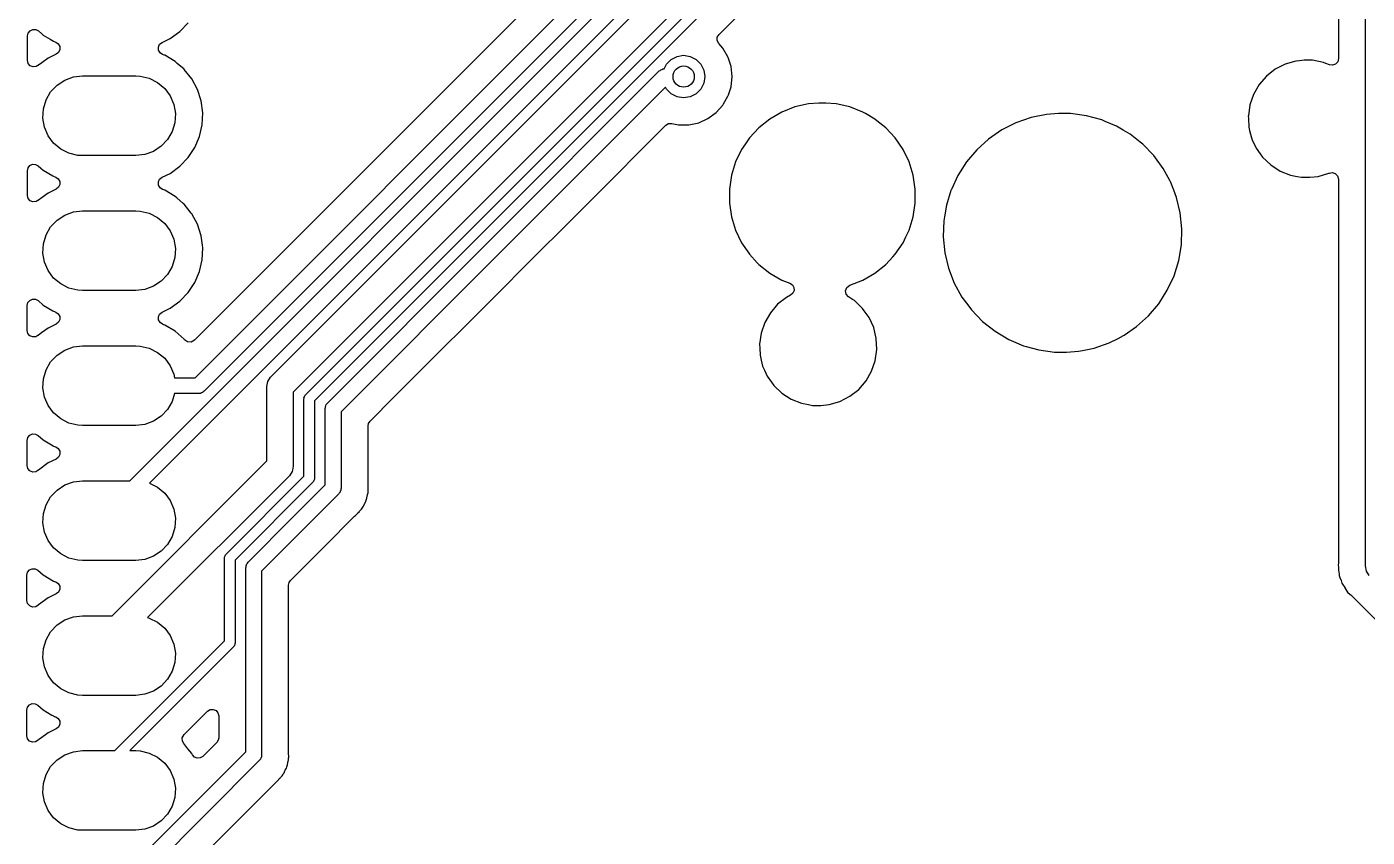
# Model space of a CAD drawing. Extents: x 15 to 269, y -160 to -43.
# Drawn here: x 147.79 to 173.04, y -95.11 to -79.86 of the extents above; entities that cross this region are included whole.
import ezdxf

# ---------------------------------------------------------------- set-up
doc = ezdxf.new("R2010")
doc.units = 0
doc.layers.add('BLACK', color=7, linetype='CONTINUOUS')

msp = doc.modelspace()

# ---------------------------------------------------------------- linework, layer by layer
at = {"layer": 'BLACK', "linetype": 'CONTINUOUS'}
for p, q in [((150.964, -86.464), (168.274, -69.1539)), ((168.442, -69.41), (151.132, -86.7201)), ((149.731, -88.404), (168.481, -69.6539)), ((168.649, -69.91), (150.107, -88.4524)), ((152.386, -86.456), (168.656, -70.186)), ((165.776, -70.9327), (150.949, -85.7599)), ((168.833, -70.7164), (152.813, -86.7364)), ((153.042, -86.7899), (168.271, -71.561)), ((168.342, -71.7731), (153.213, -86.9021)), ((173.009, -90.009), (173.009, -74.3114)), ((172.5, -75.2525), (172.5, -80.4579)), ((160.832, -80.0021), (162.643, -78.1909)), ((150.675, -79.9456), (150.832, -79.7818)), ((147.805, -80.4889), (147.806, -80.0308)), ((147.806, -80.0308), (147.818, -79.976)), ((147.818, -79.976), (147.854, -79.9325)), ((147.854, -79.9325), (147.905, -79.9093)), ((147.905, -79.9093), (147.961, -79.9111)), ((147.961, -79.9111), (148.011, -79.9375)), ((148.011, -79.9375), (148.076, -79.9943)), ((148.076, -79.9943), (148.101, -80.0163)), ((148.101, -80.0163), (148.23, -80.0932)), ((150.492, -80.0787), (150.675, -79.9456)), ((160.8, -80.0556), (160.832, -80.0021)), ((148.23, -80.0932), (148.296, -80.1325)), ((148.296, -80.1325), (148.31, -80.1377)), ((148.31, -80.1377), (148.338, -80.1482)), ((148.338, -80.1482), (148.385, -80.1802)), ((148.385, -80.1802), (148.413, -80.2303)), ((148.416, -80.2875), (148.393, -80.3399)), ((148.413, -80.2303), (148.416, -80.2875)), ((150.272, -80.2404), (150.295, -80.1881)), ((150.275, -80.2977), (150.272, -80.2404)), ((150.295, -80.1881), (150.34, -80.152)), ((150.34, -80.152), (150.492, -80.0787)), ((160.799, -80.1177), (160.8, -80.0556)), ((160.827, -80.1728), (160.799, -80.1177)), ((160.905, -80.2594), (160.827, -80.1728)), ((161.001, -80.4248), (160.905, -80.2594)), ((147.805, -80.4902), (147.805, -80.4889)), ((147.819, -80.5471), (147.805, -80.4902)), ((148.075, -80.5373), (148.013, -80.5824)), ((148.196, -80.4493), (148.075, -80.5373)), ((148.348, -80.376), (148.196, -80.4493)), ((148.393, -80.3399), (148.348, -80.376)), ((150.303, -80.3478), (150.275, -80.2977)), ((150.35, -80.3798), (150.303, -80.3478)), ((150.38, -80.3908), (150.35, -80.3798)), ((150.392, -80.3955), (150.38, -80.3908)), ((150.587, -80.5117), (150.392, -80.3955)), ((150.392, -80.3955), (150.392, -80.3955)), ((150.392, -80.3955), (150.392, -80.3955)), ((150.627, -80.5471), (150.587, -80.5117)), ((159.843, -80.5612), (159.931, -80.4727)), ((159.931, -80.4727), (160.043, -80.4159)), ((160.043, -80.4159), (160.166, -80.3963)), ((160.166, -80.3963), (160.29, -80.4159)), ((160.29, -80.4159), (160.401, -80.4727)), ((160.401, -80.4727), (160.49, -80.5612)), ((161.004, -80.4343), (161.001, -80.4248)), ((161.06, -80.6064), (161.004, -80.4343)), ((171.699, -80.5039), (171.497, -80.5631)), ((171.768, -80.4972), (171.699, -80.5039)), ((171.856, -80.4889), (171.768, -80.4972)), ((172.013, -80.4889), (171.856, -80.4889)), ((172.22, -80.5287), (172.013, -80.4889)), ((172.013, -80.4889), (172.013, -80.4889)), ((172.266, -80.5471), (172.22, -80.5287)), ((172.22, -80.5287), (172.22, -80.5287)), ((172.22, -80.5287), (172.22, -80.5287)), ((172.486, -80.516), (172.446, -80.5606)), ((172.5, -80.4579), (172.486, -80.516)), ((147.857, -80.5913), (147.819, -80.5471)), ((147.911, -80.6131), (147.857, -80.5913)), ((147.969, -80.6076), (147.911, -80.6131)), ((148.002, -80.5868), (147.969, -80.6076)), ((148.004, -80.589), (148.002, -80.5868)), ((148.013, -80.5824), (148.004, -80.589)), ((148.013, -80.5824), (148.013, -80.5824)), ((148.671, -80.8042), (148.844, -80.784)), ((148.844, -80.784), (149.844, -80.784)), ((149.844, -80.784), (149.931, -80.7891)), ((149.931, -80.7891), (150.101, -80.8292)), ((150.756, -80.6595), (150.627, -80.5471)), ((150.757, -80.6608), (150.756, -80.6595)), ((150.899, -80.8379), (150.757, -80.6608)), ((156.444, -83.9539), (159.707, -80.6903)), ((159.707, -80.6903), (159.725, -80.6804)), ((159.725, -80.6804), (159.738, -80.6664)), ((159.738, -80.6664), (159.758, -80.6613)), ((159.758, -80.6613), (159.775, -80.6515)), ((159.775, -80.6515), (159.794, -80.6515)), ((159.794, -80.6515), (159.797, -80.6507)), ((159.797, -80.6507), (159.843, -80.5612)), ((160.49, -80.5612), (160.547, -80.6727)), ((160.547, -80.6727), (160.566, -80.7963)), ((160.566, -80.7963), (160.547, -80.92)), ((161.08, -80.7963), (161.06, -80.6064)), ((161.06, -80.9863), (161.08, -80.7963)), ((171.145, -80.7896), (171.007, -80.9485)), ((171.31, -80.6595), (171.145, -80.7896)), ((171.497, -80.5631), (171.31, -80.6595)), ((172.33, -80.573), (172.266, -80.5471)), ((172.39, -80.5812), (172.33, -80.573)), ((172.446, -80.5606), (172.39, -80.5812)), ((148.242, -81.0861), (148.362, -80.9595)), ((148.362, -80.9595), (148.507, -80.8638)), ((148.507, -80.8638), (148.671, -80.8042)), ((150.101, -80.8292), (150.256, -80.9074)), ((150.256, -80.9074), (150.39, -81.0193)), ((150.39, -81.0193), (150.494, -81.159)), ((151.006, -81.0374), (150.899, -80.8379)), ((150.899, -80.8379), (150.899, -80.8379)), ((151.076, -81.2528), (151.006, -81.0374)), ((159.825, -80.9969), (156.656, -84.166)), ((159.843, -81.0315), (159.825, -80.9969)), ((159.931, -81.12), (159.843, -81.0315)), ((160.49, -81.0315), (160.401, -81.12)), ((160.547, -80.92), (160.49, -81.0315)), ((161.009, -81.1425), (161.06, -80.9863)), ((171.007, -80.9485), (170.902, -81.1307)), ((148.105, -81.4038), (148.155, -81.2369)), ((148.155, -81.2369), (148.242, -81.0861)), ((150.494, -81.159), (150.562, -81.3189)), ((151.106, -81.4773), (151.076, -81.2528)), ((160.043, -81.1768), (159.931, -81.12)), ((160.166, -81.1963), (160.043, -81.1768)), ((160.29, -81.1768), (160.166, -81.1963)), ((160.401, -81.12), (160.29, -81.1768)), ((160.919, -81.3096), (161.001, -81.1679)), ((161.001, -81.1679), (161.009, -81.1425)), ((162.712, -81.2949), (162.516, -81.3096)), ((162.843, -81.2949), (162.712, -81.2949)), ((162.712, -81.2949), (162.712, -81.2949)), ((163.039, -81.3096), (162.843, -81.2949)), ((162.843, -81.2949), (162.843, -81.2949)), ((170.902, -81.1307), (170.833, -81.3295)), ((148.095, -81.5776), (148.105, -81.4038)), ((150.562, -81.3189), (150.593, -81.4904)), ((150.593, -81.4904), (150.583, -81.6642)), ((151.096, -81.7036), (151.106, -81.4773)), ((160.623, -81.5875), (160.778, -81.4752)), ((160.778, -81.4752), (160.905, -81.3333)), ((160.905, -81.3333), (160.919, -81.3096)), ((162.016, -81.4638), (161.789, -81.595)), ((162.26, -81.3679), (162.016, -81.4638)), ((162.516, -81.3096), (162.26, -81.3679)), ((163.295, -81.3679), (163.039, -81.3096)), ((163.539, -81.4638), (163.295, -81.3679)), ((163.589, -81.4928), (163.539, -81.4638)), ((163.539, -81.4638), (163.539, -81.4638)), ((163.539, -81.4638), (163.539, -81.4638)), ((163.766, -81.595), (163.589, -81.4928)), ((167.004, -81.5078), (166.71, -81.5677)), ((167.229, -81.4928), (167.004, -81.5078)), ((167.454, -81.4928), (167.229, -81.4928)), ((167.229, -81.4928), (167.229, -81.4928)), ((167.752, -81.5329), (167.454, -81.4928)), ((168.042, -81.6122), (167.752, -81.5329)), ((167.752, -81.5329), (167.752, -81.5329)), ((167.752, -81.5329), (167.752, -81.5329)), ((170.804, -81.5329), (170.803, -81.5377)), ((170.803, -81.5377), (170.805, -81.5829)), ((170.833, -81.3295), (170.804, -81.5329)), ((148.126, -81.7491), (148.095, -81.5776)), ((148.194, -81.909), (148.126, -81.7491)), ((150.583, -81.6642), (150.533, -81.8311)), ((151.046, -81.9245), (151.096, -81.7036)), ((158.365, -83.1765), (159.83, -81.7113)), ((159.83, -81.7113), (159.882, -81.6801)), ((159.882, -81.6801), (159.943, -81.6777)), ((159.943, -81.6777), (160.071, -81.7048)), ((160.071, -81.7048), (160.071, -81.7048)), ((160.071, -81.7048), (160.262, -81.7048)), ((160.262, -81.7048), (160.449, -81.6651)), ((160.262, -81.7048), (160.262, -81.7048)), ((160.449, -81.6651), (160.623, -81.5875)), ((160.449, -81.6651), (160.449, -81.6651)), ((160.449, -81.6651), (160.449, -81.6651)), ((161.584, -81.7586), (161.405, -81.9509)), ((161.789, -81.595), (161.584, -81.7586)), ((163.806, -81.6269), (163.766, -81.595)), ((163.972, -81.7585), (163.806, -81.6269)), ((163.972, -81.7586), (163.972, -81.7585)), ((164.15, -81.9509), (163.972, -81.7586)), ((163.972, -81.7586), (163.972, -81.7586)), ((166.158, -81.8018), (165.91, -81.9719)), ((166.426, -81.6663), (166.158, -81.8018)), ((166.71, -81.5677), (166.426, -81.6663)), ((168.108, -81.6405), (168.042, -81.6122)), ((168.319, -81.7295), (168.108, -81.6405)), ((168.446, -81.8048), (168.319, -81.7295)), ((168.577, -81.8827), (168.446, -81.8048)), ((170.805, -81.5829), (170.813, -81.7478)), ((170.813, -81.7478), (170.828, -81.8087)), ((148.298, -82.0487), (148.194, -81.909)), ((148.432, -82.1606), (148.298, -82.0487)), ((150.446, -81.9819), (150.326, -82.1085)), ((150.533, -81.8311), (150.446, -81.9819)), ((150.957, -82.1328), (151.046, -81.9245)), ((161.405, -81.9509), (161.329, -82.0624)), ((164.298, -82.1677), (164.15, -81.9509)), ((164.15, -81.9509), (164.15, -81.9509)), ((164.15, -81.9509), (164.15, -81.9509)), ((165.91, -81.9719), (165.687, -82.1734)), ((168.764, -82.0306), (168.577, -81.8827)), ((168.813, -82.0689), (168.764, -82.0306)), ((170.828, -81.8087), (170.863, -81.9522)), ((170.863, -81.9522), (170.878, -81.9862)), ((170.878, -81.9862), (170.95, -82.1435)), ((148.587, -82.2388), (148.432, -82.1606)), ((148.757, -82.2789), (148.587, -82.2388)), ((148.844, -82.284), (148.757, -82.2789)), ((149.844, -82.284), (148.844, -82.284)), ((150.017, -82.2638), (149.844, -82.284)), ((150.181, -82.2042), (150.017, -82.2638)), ((150.326, -82.1085), (150.181, -82.2042)), ((150.832, -82.3218), (150.957, -82.1328)), ((161.257, -82.1677), (161.143, -82.404)), ((161.329, -82.0624), (161.257, -82.1677)), ((164.412, -82.404), (164.298, -82.1677)), ((165.687, -82.1734), (165.493, -82.4029)), ((169.022, -82.2849), (168.813, -82.0689)), ((169.2, -82.5268), (169.022, -82.2849)), ((170.95, -82.1435), (171.024, -82.2476)), ((171.024, -82.2476), (171.072, -82.3148)), ((147.803, -82.5686), (147.816, -82.5139)), ((147.816, -82.5139), (147.852, -82.4704)), ((147.852, -82.4704), (147.903, -82.4472)), ((147.903, -82.4472), (147.959, -82.4489)), ((147.959, -82.4489), (148.009, -82.4754)), ((148.009, -82.4754), (148.059, -82.5194)), ((148.059, -82.5194), (148.101, -82.5563)), ((148.101, -82.5563), (148.286, -82.6668)), ((150.492, -82.6187), (150.675, -82.4856)), ((150.675, -82.4856), (150.832, -82.3218)), ((161.143, -82.404), (161.066, -82.6547)), ((164.489, -82.6547), (164.412, -82.404)), ((165.493, -82.4029), (165.331, -82.6562)), ((169.323, -82.7521), (169.2, -82.5268)), ((171.072, -82.3148), (171.224, -82.46)), ((171.224, -82.46), (171.224, -82.46)), ((171.224, -82.46), (171.224, -82.46)), ((171.224, -82.46), (171.401, -82.5737)), ((147.803, -83.0328), (147.803, -82.5686)), ((148.286, -82.6668), (148.296, -82.6725)), ((148.296, -82.6725), (148.307, -82.6767)), ((148.307, -82.6767), (148.338, -82.6882)), ((148.338, -82.6882), (148.385, -82.7202)), ((148.385, -82.7202), (148.413, -82.7703)), ((148.413, -82.7703), (148.416, -82.8276)), ((150.272, -82.7804), (150.295, -82.7281)), ((150.275, -82.8377), (150.272, -82.7804)), ((150.295, -82.7281), (150.34, -82.692)), ((150.34, -82.692), (150.492, -82.6187)), ((161.066, -82.6547), (161.027, -82.9142)), ((164.528, -82.9142), (164.489, -82.6547)), ((165.331, -82.6562), (165.209, -82.9198)), ((169.344, -82.7903), (169.323, -82.7521)), ((169.4, -82.9355), (169.344, -82.7903)), ((171.401, -82.5737), (171.401, -82.5737)), ((171.401, -82.5737), (171.596, -82.6519)), ((171.596, -82.6519), (171.725, -82.6767)), ((171.725, -82.6767), (171.803, -82.6917)), ((171.803, -82.6917), (171.803, -82.6917)), ((171.803, -82.6917), (171.961, -82.6917)), ((171.961, -82.6917), (172.117, -82.6767)), ((171.961, -82.6917), (171.961, -82.6917)), ((172.117, -82.6767), (172.319, -82.6175)), ((172.319, -82.6175), (172.32, -82.6173)), ((172.32, -82.6173), (172.321, -82.617)), ((172.321, -82.617), (172.331, -82.6141)), ((172.331, -82.6148), (172.381, -82.6036)), ((172.331, -82.6141), (172.331, -82.6148)), ((172.381, -82.6036), (172.441, -82.6216)), ((172.441, -82.6216), (172.485, -82.6668)), ((172.485, -82.6668), (172.5, -82.7275)), ((172.5, -82.7275), (172.5, -89.9447)), ((147.816, -83.0896), (147.803, -83.0328)), ((148.196, -82.9893), (148.084, -83.0708)), ((148.348, -82.916), (148.196, -82.9893)), ((148.393, -82.8799), (148.348, -82.916)), ((148.416, -82.8276), (148.393, -82.8799)), ((150.303, -82.8878), (150.275, -82.8377)), ((150.35, -82.9198), (150.303, -82.8878)), ((150.375, -82.9289), (150.35, -82.9198)), ((150.392, -82.9355), (150.375, -82.9289)), ((150.587, -83.0517), (150.392, -82.9355)), ((150.392, -82.9355), (150.392, -82.9355)), ((150.392, -82.9355), (150.392, -82.9355)), ((150.618, -83.0788), (150.587, -83.0517)), ((161.027, -82.9142), (161.027, -83.1765)), ((164.528, -83.1765), (164.528, -82.9142)), ((165.202, -82.9383), (165.116, -83.2157)), ((165.205, -82.9287), (165.202, -82.9383)), ((165.209, -82.9198), (165.205, -82.9287)), ((169.452, -83.0708), (169.4, -82.9355)), ((147.855, -83.1338), (147.816, -83.0896)), ((147.909, -83.1556), (147.855, -83.1338)), ((147.967, -83.1501), (147.909, -83.1556)), ((148.002, -83.1274), (147.967, -83.1501)), ((148.004, -83.129), (148.002, -83.1274)), ((148.013, -83.1224), (148.004, -83.129)), ((148.084, -83.0708), (148.013, -83.1224)), ((148.013, -83.1224), (148.013, -83.1224)), ((150.737, -83.1834), (150.618, -83.0788)), ((150.757, -83.2008), (150.737, -83.1834)), ((150.89, -83.3676), (150.757, -83.2008)), ((156.957, -84.5844), (158.365, -83.1765)), ((161.027, -83.1765), (161.066, -83.436)), ((164.489, -83.436), (164.528, -83.1765)), ((165.116, -83.2157), (165.078, -83.438)), ((169.522, -83.3631), (169.452, -83.0708)), ((148.242, -83.6261), (148.362, -83.4995)), ((148.362, -83.4995), (148.507, -83.4038)), ((148.507, -83.4038), (148.671, -83.3442)), ((148.671, -83.3442), (148.844, -83.324)), ((148.844, -83.324), (149.844, -83.324)), ((149.844, -83.324), (149.931, -83.3291)), ((149.931, -83.3291), (150.101, -83.3692)), ((150.101, -83.3692), (150.256, -83.4474)), ((150.256, -83.4474), (150.39, -83.5593)), ((150.39, -83.5593), (150.494, -83.699)), ((150.899, -83.3779), (150.89, -83.3676)), ((151.006, -83.5774), (150.899, -83.3779)), ((161.066, -83.436), (161.143, -83.6867)), ((164.412, -83.6867), (164.489, -83.436)), ((165.066, -83.512), (165.056, -83.8073)), ((165.078, -83.438), (165.066, -83.512)), ((169.552, -83.662), (169.522, -83.3631)), ((148.105, -83.9438), (148.155, -83.7769)), ((148.155, -83.7769), (148.242, -83.6261)), ((150.494, -83.699), (150.562, -83.8589)), ((151.076, -83.7928), (151.006, -83.5774)), ((151.1, -83.9708), (151.076, -83.7928)), ((161.143, -83.6867), (161.257, -83.9231)), ((164.298, -83.9231), (164.351, -83.8124)), ((164.351, -83.8124), (164.412, -83.6867)), ((165.056, -83.8073), (165.056, -83.8124)), ((165.056, -83.8124), (165.086, -84.1113)), ((169.542, -83.9624), (169.552, -83.662)), ((148.095, -84.1176), (148.105, -83.9438)), ((150.562, -83.8589), (150.593, -84.0304)), ((150.593, -84.0304), (150.583, -84.2042)), ((151.096, -84.2436), (151.106, -84.027)), ((151.106, -84.0173), (151.1, -83.9708)), ((151.106, -84.027), (151.106, -84.0173)), ((153.457, -86.941), (156.444, -83.9539)), ((161.257, -83.9231), (161.393, -84.1225)), ((164.15, -84.1398), (164.298, -83.9231)), ((169.492, -84.2587), (169.542, -83.9624)), ((148.126, -84.2891), (148.095, -84.1176)), ((148.194, -84.449), (148.126, -84.2891)), ((150.583, -84.2042), (150.533, -84.3711)), ((151.046, -84.4645), (151.096, -84.2436)), ((156.656, -84.166), (153.713, -87.1092)), ((161.393, -84.1225), (161.405, -84.1398)), ((161.405, -84.1398), (161.554, -84.2999)), ((161.554, -84.2999), (161.584, -84.3322)), ((163.972, -84.3322), (164.104, -84.1889)), ((164.104, -84.1889), (164.15, -84.1398)), ((164.15, -84.1398), (164.15, -84.1398)), ((164.15, -84.1398), (164.15, -84.1398)), ((165.086, -84.1113), (165.156, -84.4036)), ((169.403, -84.5457), (169.492, -84.2587)), ((148.298, -84.5887), (148.194, -84.449)), ((150.446, -84.5219), (150.326, -84.6485)), ((150.533, -84.3711), (150.446, -84.5219)), ((150.957, -84.6728), (151.046, -84.4645)), ((161.584, -84.3322), (161.789, -84.4957)), ((161.789, -84.4957), (162.016, -84.6269)), ((163.539, -84.6269), (163.766, -84.4957)), ((163.766, -84.4957), (163.972, -84.3322)), ((165.156, -84.4036), (165.264, -84.6841)), ((169.277, -84.8182), (169.403, -84.5457)), ((148.432, -84.7006), (148.298, -84.5887)), ((148.587, -84.7788), (148.432, -84.7006)), ((148.757, -84.8189), (148.587, -84.7788)), ((148.844, -84.824), (148.757, -84.8189)), ((149.844, -84.824), (148.844, -84.824)), ((150.017, -84.8038), (149.844, -84.824)), ((150.181, -84.7442), (150.017, -84.8038)), ((150.326, -84.6485), (150.181, -84.7442)), ((150.832, -84.8618), (150.957, -84.6728)), ((154.702, -86.8392), (156.947, -84.5946)), ((156.947, -84.5946), (156.957, -84.5844)), ((156.947, -84.5946), (156.947, -84.5946)), ((156.957, -84.5844), (156.957, -84.5844)), ((162.016, -84.6269), (162.169, -84.6871)), ((162.169, -84.6871), (162.216, -84.719)), ((162.216, -84.719), (162.243, -84.7682)), ((162.246, -84.8245), (162.224, -84.8762)), ((162.243, -84.7682), (162.246, -84.8245)), ((163.216, -84.8263), (163.241, -84.7637)), ((163.228, -84.8925), (163.216, -84.8263)), ((163.241, -84.7637), (163.294, -84.7231)), ((163.294, -84.7231), (163.295, -84.7228)), ((163.295, -84.7228), (163.539, -84.6269)), ((163.295, -84.7228), (163.295, -84.7228)), ((165.264, -84.6841), (165.408, -84.9476)), ((169.115, -85.0715), (169.277, -84.8182)), ((147.801, -85.1065), (147.814, -85.0518)), ((147.814, -85.0518), (147.849, -85.0083)), ((147.849, -85.0083), (147.9, -84.985)), ((147.9, -84.985), (147.957, -84.9868)), ((147.957, -84.9868), (148.006, -85.0133)), ((148.006, -85.0133), (148.101, -85.0963)), ((150.492, -85.1587), (150.675, -85.0256)), ((150.675, -85.0256), (150.832, -84.8618)), ((161.936, -85.0834), (161.799, -85.2423)), ((162.102, -84.9533), (161.936, -85.0834)), ((162.181, -84.9127), (162.102, -84.9533)), ((162.224, -84.8762), (162.181, -84.9127)), ((163.273, -84.9428), (163.228, -84.8925)), ((163.346, -84.9902), (163.273, -84.9428)), ((163.384, -85.0144), (163.346, -84.9902)), ((163.536, -85.1596), (163.384, -85.0144)), ((165.408, -84.9476), (165.535, -85.1202)), ((168.921, -85.301), (169.115, -85.0715)), ((147.8, -85.5753), (147.801, -85.1065)), ((148.101, -85.0963), (148.283, -85.2046)), ((148.283, -85.2046), (148.296, -85.2125)), ((148.296, -85.2125), (148.314, -85.2193)), ((148.314, -85.2193), (148.338, -85.2282)), ((148.338, -85.2282), (148.385, -85.2602)), ((148.385, -85.2602), (148.413, -85.3103)), ((148.413, -85.3103), (148.416, -85.3675)), ((150.272, -85.3204), (150.295, -85.2681)), ((150.275, -85.3777), (150.272, -85.3204)), ((150.295, -85.2681), (150.34, -85.232)), ((150.34, -85.232), (150.492, -85.1587)), ((161.799, -85.2423), (161.694, -85.4245)), ((163.568, -85.2046), (163.536, -85.1596)), ((163.658, -85.3309), (163.568, -85.2046)), ((163.746, -85.5222), (163.658, -85.3309)), ((163.658, -85.3309), (163.658, -85.3309)), ((163.658, -85.3309), (163.658, -85.3309)), ((165.535, -85.1202), (165.586, -85.1895)), ((165.586, -85.1895), (165.795, -85.4055)), ((168.698, -85.5025), (168.921, -85.301)), ((147.814, -85.6321), (147.8, -85.5753)), ((148.196, -85.5293), (148.07, -85.6204)), ((148.348, -85.456), (148.196, -85.5293)), ((148.393, -85.4199), (148.348, -85.456)), ((148.416, -85.3675), (148.393, -85.4199)), ((150.303, -85.4278), (150.275, -85.3777)), ((150.35, -85.4598), (150.303, -85.4278)), ((150.37, -85.4673), (150.35, -85.4598)), ((150.392, -85.4755), (150.37, -85.4673)), ((150.587, -85.5917), (150.392, -85.4755)), ((150.392, -85.4755), (150.392, -85.4755)), ((150.392, -85.4755), (150.392, -85.4755)), ((150.757, -85.7408), (150.587, -85.5917)), ((161.694, -85.4245), (161.625, -85.6233)), ((163.795, -85.7266), (163.746, -85.5222)), ((165.795, -85.4055), (166.031, -85.5917)), ((166.031, -85.5917), (166.29, -85.7449)), ((168.465, -85.6624), (168.698, -85.5025)), ((147.852, -85.6764), (147.814, -85.6321)), ((147.906, -85.6982), (147.852, -85.6764)), ((147.965, -85.6927), (147.906, -85.6982)), ((148.003, -85.6681), (147.965, -85.6927)), ((148.004, -85.669), (148.003, -85.6681)), ((148.013, -85.6624), (148.004, -85.669)), ((148.07, -85.6204), (148.013, -85.6624)), ((148.013, -85.6624), (148.013, -85.6624)), ((150.764, -85.7495), (150.757, -85.7408)), ((150.82, -85.7892), (150.764, -85.7495)), ((150.889, -85.7931), (150.82, -85.7892)), ((150.949, -85.7599), (150.889, -85.7931)), ((161.625, -85.6233), (161.595, -85.8315)), ((161.595, -85.8315), (161.595, -85.8315)), ((161.595, -85.8315), (161.598, -85.908)), ((163.805, -85.9367), (163.795, -85.7266)), ((166.29, -85.7449), (166.566, -85.8622)), ((167.898, -85.9067), (168.182, -85.8081)), ((168.182, -85.8081), (168.348, -85.7245)), ((168.348, -85.7245), (168.45, -85.6726)), ((168.45, -85.6726), (168.465, -85.6624)), ((148.242, -86.1661), (148.362, -86.0395)), ((148.362, -86.0395), (148.507, -85.9438)), ((148.507, -85.9438), (148.671, -85.8842)), ((148.671, -85.8842), (148.844, -85.864)), ((148.844, -85.864), (149.844, -85.864)), ((149.844, -85.864), (149.931, -85.8691)), ((149.931, -85.8691), (150.101, -85.9092)), ((150.101, -85.9092), (150.256, -85.9874)), ((150.256, -85.9874), (150.39, -86.0993)), ((161.598, -85.908), (161.605, -86.0416)), ((161.605, -86.0416), (161.628, -86.1354)), ((163.775, -86.1449), (163.805, -85.9367)), ((166.566, -85.8622), (166.566, -85.8622)), ((166.566, -85.8622), (166.566, -85.8622)), ((166.566, -85.8622), (166.62, -85.8769)), ((166.62, -85.8769), (166.856, -85.9415)), ((166.856, -85.9415), (167.154, -85.9816)), ((167.154, -85.9816), (167.379, -85.9816)), ((167.379, -85.9816), (167.604, -85.9666)), ((167.379, -85.9816), (167.379, -85.9816)), ((167.604, -85.9666), (167.677, -85.9516)), ((167.677, -85.9516), (167.898, -85.9067)), ((148.105, -86.4838), (148.155, -86.3169)), ((148.155, -86.3169), (148.242, -86.1661)), ((150.39, -86.0993), (150.494, -86.239)), ((150.494, -86.239), (150.562, -86.3989)), ((161.628, -86.1354), (161.654, -86.246)), ((161.654, -86.246), (161.688, -86.32)), ((161.688, -86.32), (161.742, -86.4373)), ((163.601, -86.5259), (163.706, -86.3437)), ((163.706, -86.3437), (163.775, -86.1449)), ((148.095, -86.6576), (148.105, -86.4838)), ((150.562, -86.3989), (150.574, -86.464)), ((150.574, -86.464), (150.964, -86.464)), ((152.313, -86.6328), (152.332, -86.5371)), ((152.332, -86.5371), (152.386, -86.456)), ((161.742, -86.4373), (161.823, -86.5508)), ((161.823, -86.5508), (161.864, -86.6086)), ((163.463, -86.6848), (163.601, -86.5259)), ((148.126, -86.8291), (148.095, -86.6576)), ((148.194, -86.989), (148.126, -86.8291)), ((150.577, -86.764), (150.533, -86.9111)), ((151.026, -86.764), (150.577, -86.764)), ((151.045, -86.7589), (151.026, -86.764)), ((151.065, -86.7589), (151.045, -86.7589)), ((151.082, -86.749), (151.065, -86.7589)), ((151.101, -86.7439), (151.082, -86.749)), ((151.115, -86.7299), (151.101, -86.7439)), ((151.132, -86.7201), (151.115, -86.7299)), ((152.313, -88.0287), (152.313, -86.6328)), ((152.813, -86.7364), (152.813, -88.1322)), ((153.013, -86.8606), (153.015, -86.853)), ((153.014, -86.845), (153.025, -86.8241)), ((153.015, -86.853), (153.014, -86.845)), ((153.025, -86.8241), (153.032, -86.8019)), ((153.032, -86.8019), (153.038, -86.7971)), ((153.038, -86.7971), (153.042, -86.7899)), ((154.258, -87.2835), (154.702, -86.8392)), ((161.864, -86.6086), (162.016, -86.7538)), ((162.016, -86.7538), (162.016, -86.7538)), ((162.016, -86.7538), (162.016, -86.7538)), ((162.016, -86.7538), (162.193, -86.8675)), ((163.111, -86.9113), (163.298, -86.8149)), ((163.298, -86.8149), (163.463, -86.6848)), ((148.298, -87.1287), (148.194, -86.989)), ((150.446, -87.0619), (150.326, -87.1885)), ((150.533, -86.9111), (150.446, -87.0619)), ((153.013, -88.3186), (153.013, -86.8606)), ((153.213, -86.9021), (153.213, -88.3601)), ((153.413, -87.047), (153.418, -87.028)), ((153.413, -88.4843), (153.413, -87.047)), ((153.418, -87.0082), (153.428, -86.9911)), ((153.418, -87.028), (153.418, -87.0082)), ((153.428, -86.9911), (153.433, -86.972)), ((153.433, -86.972), (153.447, -86.9581)), ((153.447, -86.9581), (153.457, -86.941)), ((162.193, -86.8675), (162.193, -86.8675)), ((162.193, -86.8675), (162.388, -86.9457)), ((162.388, -86.9457), (162.517, -86.9705)), ((162.517, -86.9705), (162.595, -86.9855)), ((162.595, -86.9855), (162.595, -86.9855)), ((162.595, -86.9855), (162.752, -86.9855)), ((162.752, -86.9855), (162.909, -86.9705)), ((162.752, -86.9855), (162.752, -86.9855)), ((162.909, -86.9705), (163.111, -86.9113)), ((148.432, -87.2406), (148.298, -87.1287)), ((148.587, -87.3188), (148.432, -87.2406)), ((148.757, -87.3589), (148.587, -87.3188)), ((148.844, -87.364), (148.757, -87.3589)), ((150.017, -87.3438), (149.844, -87.364)), ((150.181, -87.2842), (150.017, -87.3438)), ((150.326, -87.1885), (150.181, -87.2842)), ((153.713, -87.1092), (153.713, -88.5465)), ((154.221, -87.3712), (154.231, -87.3237)), ((154.231, -87.3237), (154.258, -87.2835)), ((147.798, -87.6444), (147.811, -87.5896)), ((147.811, -87.5896), (147.847, -87.5462)), ((147.847, -87.5462), (147.898, -87.5229)), ((147.898, -87.5229), (147.954, -87.5247)), ((147.954, -87.5247), (148.004, -87.5511)), ((148.004, -87.5511), (148.101, -87.6363)), ((149.844, -87.364), (148.844, -87.364)), ((154.221, -88.5095), (154.221, -87.3712)), ((147.798, -88.1179), (147.798, -87.6444)), ((148.101, -87.6363), (148.287, -87.7475)), ((148.287, -87.7475), (148.296, -87.7525)), ((148.296, -87.7525), (148.314, -87.7593)), ((148.314, -87.7593), (148.338, -87.7682)), ((148.338, -87.7682), (148.385, -87.8002)), ((148.385, -87.8002), (148.413, -87.8503)), ((148.413, -87.8503), (148.416, -87.9076)), ((147.812, -88.1747), (147.798, -88.1179)), ((148.196, -88.0693), (148.013, -88.2024)), ((148.348, -87.996), (148.196, -88.0693)), ((148.393, -87.9599), (148.348, -87.996)), ((148.416, -87.9076), (148.393, -87.9599)), ((149.398, -90.944), (152.313, -88.0287)), ((147.85, -88.2189), (147.812, -88.1747)), ((147.904, -88.2407), (147.85, -88.2189)), ((147.962, -88.2352), (147.904, -88.2407)), ((148.003, -88.2088), (147.962, -88.2352)), ((148.004, -88.209), (148.003, -88.2088)), ((148.007, -88.2066), (148.004, -88.209)), ((148.011, -88.2037), (148.007, -88.2066)), ((148.013, -88.2024), (148.011, -88.2037)), ((152.74, -88.309), (150.067, -90.9813)), ((151.546, -89.7857), (153.013, -88.3186)), ((152.794, -88.2279), (152.74, -88.309)), ((152.74, -88.309), (152.74, -88.309)), ((152.798, -88.2058), (152.794, -88.2279)), ((152.813, -88.1322), (152.798, -88.2058)), ((152.813, -88.1322), (152.813, -88.1322)), ((153.213, -88.3601), (153.21, -88.3677)), ((153.21, -88.3677), (153.212, -88.3757)), ((148.242, -88.7061), (148.362, -88.5795)), ((148.362, -88.5795), (148.507, -88.4838)), ((148.507, -88.4838), (148.671, -88.4242)), ((148.671, -88.4242), (148.844, -88.404)), ((148.844, -88.404), (149.731, -88.404)), ((150.107, -88.4524), (150.256, -88.5274)), ((150.256, -88.5274), (150.39, -88.6393)), ((153.184, -88.4308), (151.716, -89.8979)), ((152.799, -89.0986), (153.413, -88.4843)), ((153.187, -88.4236), (153.184, -88.4308)), ((153.194, -88.4188), (153.187, -88.4236)), ((153.201, -88.3966), (153.194, -88.4188)), ((153.212, -88.3757), (153.201, -88.3966)), ((153.693, -88.6215), (153.679, -88.6354)), ((153.698, -88.6024), (153.693, -88.6215)), ((153.708, -88.5853), (153.698, -88.6024)), ((153.713, -88.5465), (153.708, -88.5655)), ((153.708, -88.5655), (153.708, -88.5853)), ((154.222, -88.5212), (154.221, -88.5095)), ((154.221, -88.608), (154.223, -88.5886)), ((154.221, -88.6296), (154.221, -88.608)), ((154.226, -88.5673), (154.222, -88.5212)), ((154.223, -88.5886), (154.224, -88.5813)), ((154.224, -88.5813), (154.226, -88.5673)), ((148.105, -89.0238), (148.155, -88.8569)), ((148.155, -88.8569), (148.242, -88.7061)), ((150.39, -88.6393), (150.494, -88.779)), ((150.494, -88.779), (150.562, -88.9389)), ((153.669, -88.6525), (153.011, -89.3107)), ((153.679, -88.6354), (153.669, -88.6525)), ((154.134, -88.8843), (154.153, -88.8418)), ((154.153, -88.8418), (154.158, -88.8314)), ((154.158, -88.8314), (154.18, -88.7908)), ((154.18, -88.7908), (154.185, -88.7699)), ((154.185, -88.7699), (154.192, -88.7515)), ((154.192, -88.7515), (154.2, -88.7316)), ((154.2, -88.7316), (154.207, -88.6859)), ((154.207, -88.6859), (154.21, -88.6745)), ((154.21, -88.6745), (154.213, -88.661)), ((154.213, -88.661), (154.221, -88.6296)), ((148.095, -89.1976), (148.105, -89.0238)), ((150.562, -88.9389), (150.593, -89.1104)), ((150.593, -89.1104), (150.583, -89.2842)), ((151.96, -89.9368), (152.799, -89.0986)), ((152.799, -89.0986), (152.799, -89.0986)), ((153.4, -89.641), (153.967, -89.0732)), ((153.967, -89.0732), (153.984, -89.0597)), ((153.984, -89.0597), (154.001, -89.0415)), ((154.001, -89.0415), (154.034, -89.0061)), ((154.034, -89.0061), (154.037, -89.0034)), ((154.037, -89.0034), (154.058, -88.9828)), ((154.058, -88.9828), (154.061, -88.9792)), ((154.061, -88.9792), (154.068, -88.9703)), ((154.068, -88.9703), (154.1, -88.9366)), ((154.1, -88.9366), (154.11, -88.9177)), ((154.11, -88.9177), (154.121, -88.9014)), ((154.121, -88.9014), (154.134, -88.8843)), ((148.126, -89.3691), (148.095, -89.1976)), ((148.194, -89.529), (148.126, -89.3691)), ((150.583, -89.2842), (150.533, -89.4511)), ((153.011, -89.3107), (152.216, -90.105)), ((148.298, -89.6687), (148.194, -89.529)), ((150.446, -89.6019), (150.326, -89.7285)), ((150.533, -89.4511), (150.446, -89.6019)), ((148.432, -89.7806), (148.298, -89.6687)), ((148.587, -89.8588), (148.432, -89.7806)), ((148.757, -89.8989), (148.587, -89.8588)), ((150.017, -89.8838), (149.844, -89.904)), ((150.181, -89.8242), (150.017, -89.8838)), ((150.326, -89.7285), (150.181, -89.8242)), ((151.516, -89.8564), (151.519, -89.8488)), ((151.516, -91.4201), (151.516, -89.8564)), ((151.518, -89.8408), (151.528, -89.8199)), ((151.519, -89.8488), (151.518, -89.8408)), ((151.528, -89.8199), (151.536, -89.7977)), ((151.536, -89.7977), (151.542, -89.7929)), ((151.542, -89.7929), (151.546, -89.7857)), ((153.087, -89.9537), (153.4, -89.641)), ((153.4, -89.641), (153.4, -89.641)), ((147.796, -90.1823), (147.809, -90.1275)), ((147.809, -90.1275), (147.844, -90.084)), ((147.844, -90.084), (147.896, -90.0608)), ((147.896, -90.0608), (147.952, -90.0626)), ((147.952, -90.0626), (148.001, -90.089)), ((148.001, -90.089), (148.101, -90.1763)), ((148.844, -89.904), (148.757, -89.8989)), ((149.844, -89.904), (148.844, -89.904)), ((151.716, -89.8979), (151.716, -91.4616)), ((151.916, -90.0428), (151.922, -90.0238)), ((151.916, -90.29), (151.916, -90.0428)), ((151.922, -90.004), (151.931, -89.9869)), ((151.922, -90.0238), (151.922, -90.004)), ((151.931, -89.9869), (151.937, -89.9678)), ((151.937, -89.9678), (151.95, -89.9539)), ((151.95, -89.9539), (151.96, -89.9368)), ((152.216, -90.105), (152.216, -90.29)), ((152.761, -90.2793), (153.087, -89.9537)), ((172.499, -89.9626), (172.496, -89.9868)), ((172.496, -89.9868), (172.5, -90.0367)), ((172.5, -89.9447), (172.499, -89.9626)), ((172.5, -90.0367), (172.5, -90.0475)), ((172.5, -90.0475), (172.5, -90.0532)), ((172.5, -90.0532), (172.504, -90.0843)), ((172.504, -90.0843), (172.504, -90.0879)), ((172.504, -90.0879), (172.511, -90.1646)), ((173.028, -90.1046), (173.009, -90.009)), ((173.082, -90.1858), (173.028, -90.1046)), ((147.795, -90.6604), (147.796, -90.1823)), ((148.101, -90.1763), (148.294, -90.2914)), ((148.294, -90.2914), (148.296, -90.2925)), ((148.296, -90.2925), (148.314, -90.2993)), ((148.314, -90.2993), (148.338, -90.3082)), ((148.338, -90.3082), (148.385, -90.3402)), ((148.385, -90.3402), (148.413, -90.3903)), ((148.413, -90.3903), (148.416, -90.4475)), ((151.916, -93.5051), (151.916, -90.29)), ((152.216, -90.29), (152.216, -93.5672)), ((152.725, -90.367), (152.734, -90.3195)), ((152.725, -93.5303), (152.725, -90.367)), ((152.734, -90.3195), (152.761, -90.2793)), ((172.511, -90.1646), (172.515, -90.184)), ((172.515, -90.184), (172.516, -90.1851)), ((172.516, -90.1851), (172.516, -90.1851)), ((172.516, -90.1851), (172.536, -90.2417)), ((172.536, -90.2417), (172.542, -90.2563)), ((172.542, -90.2563), (172.543, -90.2597)), ((172.543, -90.2597), (172.567, -90.3328)), ((172.567, -90.3328), (172.576, -90.3507)), ((172.576, -90.3507), (172.577, -90.3517)), ((172.577, -90.3517), (172.577, -90.3517)), ((172.577, -90.3517), (172.578, -90.3538)), ((172.578, -90.3538), (172.618, -90.4151)), ((148.196, -90.6093), (148.013, -90.7424)), ((148.348, -90.536), (148.196, -90.6093)), ((148.393, -90.4999), (148.348, -90.536)), ((148.416, -90.4475), (148.393, -90.4999)), ((172.618, -90.4151), (172.62, -90.4181)), ((172.62, -90.4181), (172.66, -90.4826)), ((172.66, -90.4826), (172.66, -90.4826)), ((172.66, -90.4826), (172.661, -90.4836)), ((172.661, -90.4836), (172.673, -90.499)), ((172.673, -90.499), (172.674, -90.4998)), ((172.674, -90.4998), (172.674, -90.4998)), ((172.674, -90.4998), (172.719, -90.5424)), ((172.719, -90.5424), (172.729, -90.5519)), ((172.729, -90.5519), (172.732, -90.5544)), ((172.732, -90.5544), (174.51, -92.3329)), ((147.809, -90.7172), (147.795, -90.6604)), ((147.847, -90.7615), (147.809, -90.7172)), ((147.902, -90.7833), (147.847, -90.7615)), ((147.96, -90.7778), (147.902, -90.7833)), ((148.009, -90.7462), (147.96, -90.7778)), ((148.013, -90.7424), (148.009, -90.7462)), ((148.242, -91.2461), (148.362, -91.1195)), ((148.362, -91.1195), (148.507, -91.0238)), ((148.507, -91.0238), (148.671, -90.9642)), ((148.671, -90.9642), (148.844, -90.944)), ((148.844, -90.944), (149.398, -90.944)), ((150.067, -90.9813), (150.101, -90.9892)), ((150.101, -90.9892), (150.256, -91.0674)), ((150.256, -91.0674), (150.39, -91.1793)), ((148.105, -91.5638), (148.155, -91.3969)), ((148.155, -91.3969), (148.242, -91.2461)), ((150.39, -91.1793), (150.494, -91.319)), ((150.494, -91.319), (150.562, -91.4789)), ((148.095, -91.7376), (148.105, -91.5638)), ((149.453, -93.484), (151.516, -91.4201)), ((151.687, -91.5323), (149.735, -93.484)), ((150.562, -91.4789), (150.593, -91.6504)), ((150.593, -91.6504), (150.583, -91.8242)), ((151.691, -91.5251), (151.687, -91.5323)), ((151.697, -91.5203), (151.691, -91.5251)), ((151.705, -91.4981), (151.697, -91.5203)), ((151.715, -91.4772), (151.705, -91.4981)), ((151.716, -91.4616), (151.714, -91.4692)), ((151.714, -91.4692), (151.715, -91.4772)), ((148.126, -91.9091), (148.095, -91.7376)), ((150.583, -91.8242), (150.533, -91.9911)), ((148.194, -92.069), (148.126, -91.9091)), ((148.298, -92.2087), (148.194, -92.069)), ((150.446, -92.1419), (150.326, -92.2685)), ((150.533, -91.9911), (150.446, -92.1419)), ((148.432, -92.3206), (148.298, -92.2087)), ((148.587, -92.3988), (148.432, -92.3206)), ((148.757, -92.4389), (148.587, -92.3988)), ((150.181, -92.3642), (150.017, -92.4238)), ((150.326, -92.2685), (150.181, -92.3642)), ((147.806, -92.6654), (147.842, -92.6219)), ((147.842, -92.6219), (147.893, -92.5987)), ((147.893, -92.5987), (147.949, -92.6005)), ((147.949, -92.6005), (147.999, -92.6269)), ((147.999, -92.6269), (148.101, -92.7163)), ((148.844, -92.444), (148.757, -92.4389)), ((149.844, -92.444), (148.844, -92.444)), ((150.017, -92.4238), (149.844, -92.444)), ((147.793, -92.7201), (147.806, -92.6654)), ((147.793, -93.1552), (147.793, -92.7201)), ((148.101, -92.7163), (148.266, -92.8148)), ((148.266, -92.8148), (148.296, -92.8325)), ((148.296, -92.8325), (148.314, -92.8393)), ((148.314, -92.8393), (148.338, -92.8482)), ((148.338, -92.8482), (148.385, -92.8802)), ((148.385, -92.8802), (148.413, -92.9303)), ((150.755, -93.1833), (151.196, -92.7423)), ((151.196, -92.7423), (151.246, -92.712)), ((151.246, -92.712), (151.303, -92.7075)), ((151.303, -92.7075), (151.357, -92.7297)), ((151.357, -92.7297), (151.394, -92.7737)), ((151.394, -92.7737), (151.408, -92.83)), ((151.408, -92.83), (151.408, -93.2431)), ((147.793, -93.203), (147.793, -93.1552)), ((148.196, -93.1493), (148.051, -93.2543)), ((148.348, -93.076), (148.196, -93.1493)), ((148.393, -93.0399), (148.348, -93.076)), ((148.416, -92.9875), (148.393, -93.0399)), ((148.413, -92.9303), (148.416, -92.9875)), ((147.807, -93.2598), (147.793, -93.203)), ((147.845, -93.304), (147.807, -93.2598)), ((147.899, -93.3258), (147.845, -93.304)), ((147.957, -93.3203), (147.899, -93.3258)), ((148.007, -93.2888), (147.957, -93.3203)), ((148.013, -93.2824), (148.007, -93.2888)), ((148.02, -93.2771), (148.013, -93.2824)), ((148.051, -93.2543), (148.02, -93.2771)), ((150.722, -93.2415), (150.755, -93.1833)), ((150.725, -93.3084), (150.722, -93.2415)), ((150.752, -93.3505), (150.725, -93.3084)), ((150.75, -93.3521), (150.752, -93.3505)), ((150.828, -93.4494), (150.75, -93.3521)), ((151.372, -93.3308), (151.172, -93.5303)), ((151.398, -93.2905), (151.372, -93.3308)), ((151.408, -93.2431), (151.398, -93.2905)), ((148.242, -93.7861), (148.362, -93.6595)), ((148.362, -93.6595), (148.507, -93.5638)), ((148.507, -93.5638), (148.671, -93.5042)), ((148.671, -93.5042), (148.844, -93.484)), ((148.844, -93.484), (149.453, -93.484)), ((149.398, -96.024), (151.916, -93.5051)), ((149.735, -93.484), (149.844, -93.484)), ((152.173, -93.6733), (149.822, -96.024)), ((149.844, -93.484), (149.931, -93.4891)), ((149.931, -93.4891), (150.101, -93.5292)), ((150.101, -93.5292), (150.256, -93.6074)), ((150.256, -93.6074), (150.39, -93.7193)), ((150.899, -93.5379), (150.828, -93.4494)), ((150.913, -93.564), (150.899, -93.5379)), ((150.951, -93.6068), (150.913, -93.564)), ((151.004, -93.6279), (150.951, -93.6068)), ((151.061, -93.6229), (151.004, -93.6279)), ((151.109, -93.5929), (151.061, -93.6229)), ((151.172, -93.5303), (151.109, -93.5929)), ((152.182, -93.6562), (152.173, -93.6733)), ((152.196, -93.6422), (152.182, -93.6562)), ((152.201, -93.6231), (152.196, -93.6422)), ((152.211, -93.606), (152.201, -93.6231)), ((152.216, -93.5672), (152.211, -93.5863)), ((152.211, -93.5863), (152.211, -93.606)), ((152.714, -93.6938), (152.725, -93.6504)), ((152.725, -93.542), (152.725, -93.5303)), ((152.73, -93.588), (152.725, -93.542)), ((152.725, -93.6288), (152.726, -93.6094)), ((152.725, -93.6504), (152.725, -93.6288)), ((152.726, -93.6094), (152.727, -93.6068)), ((152.727, -93.6068), (152.73, -93.588)), ((148.155, -93.9369), (148.242, -93.7861)), ((150.39, -93.7193), (150.494, -93.859)), ((150.494, -93.859), (150.562, -94.0189)), ((152.614, -93.9384), (152.624, -93.9221)), ((152.624, -93.9221), (152.638, -93.9051)), ((152.638, -93.9051), (152.656, -93.8626)), ((152.656, -93.8626), (152.661, -93.8521)), ((152.661, -93.8521), (152.684, -93.8115)), ((152.684, -93.8115), (152.689, -93.7906)), ((152.689, -93.7906), (152.695, -93.7722)), ((152.695, -93.7722), (152.704, -93.7524)), ((152.704, -93.7524), (152.711, -93.7067)), ((152.711, -93.7067), (152.713, -93.6952)), ((152.713, -93.6952), (152.714, -93.6938)), ((148.095, -94.2776), (148.105, -94.1038)), ((148.105, -94.1038), (148.155, -93.9369)), ((150.562, -94.0189), (150.593, -94.1904)), ((150.794, -95.7706), (152.471, -94.0939)), ((152.471, -94.0939), (152.488, -94.0804)), ((152.488, -94.0804), (152.493, -94.0752)), ((152.493, -94.0752), (152.538, -94.0269)), ((152.538, -94.0269), (152.541, -94.0242)), ((152.541, -94.0242), (152.561, -94.0035)), ((152.561, -94.0035), (152.564, -93.9999)), ((152.564, -93.9999), (152.572, -93.9911)), ((152.572, -93.9911), (152.603, -93.9573)), ((152.603, -93.9573), (152.614, -93.9384)), ((148.126, -94.4491), (148.095, -94.2776)), ((150.583, -94.3642), (150.533, -94.5311)), ((150.593, -94.1904), (150.583, -94.3642)), ((148.194, -94.609), (148.126, -94.4491)), ((148.298, -94.7487), (148.194, -94.609)), ((150.446, -94.6819), (150.326, -94.8085)), ((150.533, -94.5311), (150.446, -94.6819)), ((148.432, -94.8606), (148.298, -94.7487)), ((148.587, -94.9388), (148.432, -94.8606)), ((150.181, -94.9042), (150.017, -94.9638)), ((150.326, -94.8085), (150.181, -94.9042)), ((148.757, -94.9789), (148.587, -94.9388)), ((148.844, -94.984), (148.757, -94.9789)), ((149.844, -94.984), (148.844, -94.984)), ((150.017, -94.9638), (149.844, -94.984))]:
    msp.add_line(p, q, dxfattribs=at)
at = {"layer": 'BLACK'}
msp.add_circle((160.166, -80.7963), 0.2, dxfattribs=at)

doc.saveas('drawing.dxf')
